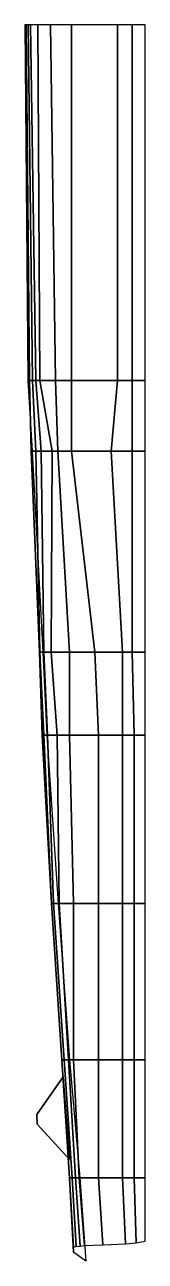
# Model space of a CAD drawing. Extents: x -5.1 to 0, y -56.6 to -4.4.
import ezdxf

# ---------------------------------------------------------------- set-up
doc = ezdxf.new("R2010")
doc.units = 0
doc.layers.add('H2_2', color=4, linetype='CONTINUOUS')

msp = doc.modelspace()

# ---------------------------------------------------------------- linework, layer by layer
at = {"layer": 'H2_2'}
for points in [[(-4.966, -19.411, 2.644), (-4.9, -19.411, -0.565), (-5.042, -4.398, -0.822), (-5.099, -4.398, 2.644)], [(-5.042, -4.398, -0.822), (-4.9, -19.411, -0.565), (-4.767, -19.411, -1.287), (-4.957, -4.398, -1.344)], [(-4.957, -4.398, -1.344), (-4.767, -19.411, -1.287), (-4.634, -19.411, -1.534), (-4.852, -4.398, -1.657)], [(-4.852, -4.398, -1.657), (-4.634, -19.411, -1.534), (-4.463, -19.411, -1.762), (-4.539, -4.398, -2.208)], [(-4.539, -4.398, -2.208), (-4.463, -19.411, -1.762), (-3.798, -19.411, -2.341), (-4.007, -4.398, -2.673)], [(-4.007, -4.398, -2.673), (-3.798, -19.411, -2.341), (-3.115, -19.411, -2.654), (-3.115, -4.398, -3.025)], [(-3.115, -4.398, -3.025), (-3.115, -19.411, -2.654), (-1.177, -19.411, -3.262), (-1.177, -4.398, -3.49)], [(-1.177, -4.398, -3.49), (-1.177, -19.411, -3.262), (-0.551, -19.411, -3.462), (-0.551, -4.398, -3.595)], [(-0.551, -4.398, -3.595), (-0.551, -19.411, -3.462), (0, -19.411, -3.623), (0, -4.398, -3.623)], [(-4.786, -22.4, 2.644), (-4.824, -22.4, -0.357), (-4.9, -19.411, -0.565), (-4.966, -19.411, 2.644)], [(-4.9, -19.411, -0.565), (-4.824, -22.4, -0.357), (-4.634, -22.4, -0.974), (-4.767, -19.411, -1.287)], [(-4.767, -19.411, -1.287), (-4.634, -22.4, -0.974), (-4.397, -22.4, -1.335), (-4.634, -19.411, -1.534)], [(-4.634, -19.411, -1.534), (-4.397, -22.4, -1.335), (-3.931, -22.4, -1.762), (-4.463, -19.411, -1.762)], [(-4.463, -19.411, -1.762), (-3.931, -22.4, -1.762), (-3.703, -22.4, -1.914), (-3.798, -19.411, -2.341)], [(-3.798, -19.411, -2.341), (-3.703, -22.4, -1.914), (-3.115, -22.4, -2.199), (-3.115, -19.411, -2.654)], [(-3.115, -19.411, -2.654), (-3.115, -22.4, -2.199), (-1.443, -22.4, -2.854), (-1.177, -19.411, -3.262)], [(-1.177, -19.411, -3.262), (-1.443, -22.4, -2.854), (-0.551, -22.4, -3.3), (-0.551, -19.411, -3.462)], [(-0.551, -19.411, -3.462), (-0.551, -22.4, -3.3), (0, -22.4, -3.623), (0, -19.411, -3.623)], [(-4.33, -30.882, 2.893), (-4.472, -30.882, 0.624), (-4.824, -22.4, -0.357), (-4.786, -22.4, 2.644)], [(-4.824, -22.4, -0.357), (-4.472, -30.882, 0.624), (-4.463, -30.882, -0.051), (-4.634, -22.4, -0.974)], [(-4.634, -22.4, -0.974), (-4.463, -30.882, -0.051), (-4.283, -30.882, -0.744), (-4.397, -22.4, -1.335)], [(-4.397, -22.4, -1.335), (-4.283, -30.882, -0.744), (-3.979, -30.882, -1.086), (-3.931, -22.4, -1.762)], [(-3.931, -22.4, -1.762), (-3.979, -30.882, -1.086), (-3.2, -30.882, -1.551), (-3.703, -22.4, -1.914)], [(-3.703, -22.4, -1.914), (-3.2, -30.882, -1.551), (-2.127, -30.882, -1.969), (-3.115, -22.4, -2.199)], [(-3.115, -22.4, -2.199), (-2.127, -30.882, -1.969), (-0.969, -30.882, -2.472), (-1.443, -22.4, -2.854)], [(-1.443, -22.4, -2.854), (-0.969, -30.882, -2.472), (-0.551, -30.882, -2.738), (-0.551, -22.4, -3.3)], [(-0.551, -22.4, -3.3), (-0.551, -30.882, -2.738), (0, -30.882, -3.308), (0, -22.4, -3.623)], [(-4.169, -34.385, 2.913), (-4.359, -34.385, 0.644), (-4.472, -30.882, 0.624), (-4.33, -30.882, 2.893)], [(-4.472, -30.882, 0.624), (-4.359, -34.385, 0.644), (-4.283, -34.385, -0.031), (-4.463, -30.882, -0.051)], [(-4.463, -30.882, -0.051), (-4.283, -34.385, -0.031), (-4.14, -34.385, -0.581), (-4.283, -30.882, -0.744)], [(-4.283, -30.882, -0.744), (-4.14, -34.385, -0.581), (-3.732, -34.385, -0.999), (-3.979, -30.882, -1.086)], [(-3.979, -30.882, -1.086), (-3.732, -34.385, -0.999), (-3.2, -34.385, -1.236), (-3.2, -30.882, -1.551)], [(-3.2, -30.882, -1.551), (-3.2, -34.385, -1.236), (-1.985, -34.385, -1.635), (-2.127, -30.882, -1.969)], [(-2.127, -30.882, -1.969), (-1.985, -34.385, -1.635), (-0.969, -34.385, -2.139), (-0.969, -30.882, -2.472)], [(-0.969, -30.882, -2.472), (-0.969, -34.385, -2.139), (-0.465, -34.385, -2.442), (-0.551, -30.882, -2.738)], [(-0.551, -30.882, -2.738), (-0.465, -34.385, -2.442), (0, -34.385, -2.841), (0, -30.882, -3.308)], [(-3.684, -41.478, 2.822), (-3.969, -41.478, 0.534), (-4.359, -34.385, 0.644), (-4.169, -34.385, 2.913)], [(-4.359, -34.385, 0.644), (-3.969, -41.478, 0.534), (-3.969, -41.478, 0.097), (-4.283, -34.385, -0.031)], [(-4.283, -34.385, -0.031), (-3.969, -41.478, 0.097), (-3.884, -41.478, -0.245), (-4.14, -34.385, -0.581)], [(-4.14, -34.385, -0.581), (-3.884, -41.478, -0.245), (-3.637, -41.478, -0.568), (-3.732, -34.385, -0.999)], [(-3.732, -34.385, -0.999), (-3.637, -41.478, -0.568), (-3.039, -41.478, -0.701), (-3.2, -34.385, -1.236)], [(-3.2, -34.385, -1.236), (-3.039, -41.478, -0.701), (-1.985, -41.478, -1.014), (-1.985, -34.385, -1.635)], [(-1.985, -34.385, -1.635), (-1.985, -41.478, -1.014), (-0.969, -41.478, -1.46), (-0.969, -34.385, -2.139)], [(-0.969, -34.385, -2.139), (-0.969, -41.478, -1.46), (-0.465, -41.478, -1.707), (-0.465, -34.385, -2.442)], [(-0.465, -34.385, -2.442), (-0.465, -41.478, -1.707), (0, -41.478, -1.954), (0, -34.385, -2.841)], [(-3.21, -48.085, 2.791), (-3.523, -48.085, 0.635), (-3.969, -41.478, 0.534), (-3.684, -41.478, 2.822)], [(-3.969, -41.478, 0.534), (-3.523, -48.085, 0.635), (-3.523, -48.085, 0.008), (-3.969, -41.478, 0.097)], [(-3.969, -41.478, 0.097), (-3.523, -48.085, 0.008), (-3.428, -48.085, -0.305), (-3.884, -41.478, -0.245)], [(-3.884, -41.478, -0.245), (-3.428, -48.085, -0.305), (-3.248, -48.085, -0.457), (-3.637, -41.478, -0.568)], [(-3.637, -41.478, -0.568), (-3.248, -48.085, -0.457), (-3.039, -48.085, -0.457), (-3.039, -41.478, -0.701)], [(-3.039, -41.478, -0.701), (-3.039, -48.085, -0.457), (-1.985, -48.085, -0.571), (-1.985, -41.478, -1.014)], [(-1.985, -41.478, -1.014), (-1.985, -48.085, -0.571), (-0.969, -48.085, -0.837), (-0.969, -41.478, -1.46)], [(-0.969, -41.478, -1.46), (-0.969, -48.085, -0.837), (-0.465, -48.085, -0.989), (-0.465, -41.478, -1.707)], [(-0.465, -41.478, -1.707), (-0.465, -48.085, -0.989), (0, -48.085, -1.15), (0, -41.478, -1.954)], [(-2.763, -53.054, 2.84), (-3.21, -53.054, 0.751), (-3.523, -48.085, 0.635), (-3.21, -48.085, 2.791)], [(-3.523, -48.085, 0.635), (-3.21, -53.054, 0.751), (-3.21, -53.054, 0.124), (-3.523, -48.085, 0.008)], [(-3.523, -48.085, 0.008), (-3.21, -53.054, 0.124), (-3.096, -53.054, -0.018), (-3.428, -48.085, -0.305)], [(-3.428, -48.085, -0.305), (-3.096, -53.054, -0.018), (-2.953, -53.054, -0.094), (-3.248, -48.085, -0.457)], [(-3.248, -48.085, -0.457), (-2.953, -53.054, -0.094), (-2.792, -53.054, -0.104), (-3.039, -48.085, -0.457)], [(-3.039, -48.085, -0.457), (-2.792, -53.054, -0.104), (-1.985, -53.054, -0.18), (-1.985, -48.085, -0.571)], [(-1.985, -48.085, -0.571), (-1.985, -53.054, -0.18), (-0.969, -53.054, -0.322), (-0.969, -48.085, -0.837)], [(-0.969, -48.085, -0.837), (-0.969, -53.054, -0.322), (-0.465, -53.054, -0.426), (-0.465, -48.085, -0.989)], [(-0.465, -48.085, -0.989), (-0.465, -53.054, -0.426), (0, -53.054, -0.521), (0, -48.085, -1.15)], [(-3.2, -52.29, 0.66), (-3.47, -48.79, 0.66), (-4.59, -50.38, 0.66), (-4.57, -50.8, 0.66)], [(-4.57, -50.8, 0.66), (-4.59, -50.38, 0.66), (-3.47, -48.79, 0.66), (-3.2, -52.29, 0.66)], [(-2.51, -56.58, 2.84), (-3.03, -56.19, 0.751), (-3.21, -53.054, 0.751), (-2.763, -53.054, 2.84)], [(-3.21, -53.054, 0.751), (-3.03, -56.19, 0.751), (-3.03, -55.99, 0.124), (-3.21, -53.054, 0.124)], [(-3.21, -53.054, 0.124), (-3.03, -55.99, 0.124), (-2.92, -55.96, -0.018), (-3.096, -53.054, -0.018)], [(-3.096, -53.054, -0.018), (-2.92, -55.96, -0.018), (-2.76, -55.94, -0.094), (-2.953, -53.054, -0.094)], [(-2.953, -53.054, -0.094), (-2.76, -55.94, -0.094), (-2.57, -55.92, -0.104), (-2.792, -53.054, -0.104)], [(-2.792, -53.054, -0.104), (-2.57, -55.92, -0.104), (-1.8, -55.88, -0.18), (-1.985, -53.054, -0.18)], [(-1.985, -53.054, -0.18), (-1.8, -55.88, -0.18), (-0.84, -55.84, -0.24), (-0.969, -53.054, -0.322)], [(-0.969, -53.054, -0.322), (-0.84, -55.84, -0.24), (-0.39, -55.8, -0.29), (-0.465, -53.054, -0.426)], [(-0.465, -53.054, -0.426), (-0.39, -55.8, -0.29), (0, -55.73, -0.33), (0, -53.054, -0.521)]]:
    msp.add_3dface(points, dxfattribs=at)

doc.saveas('drawing.dxf')
